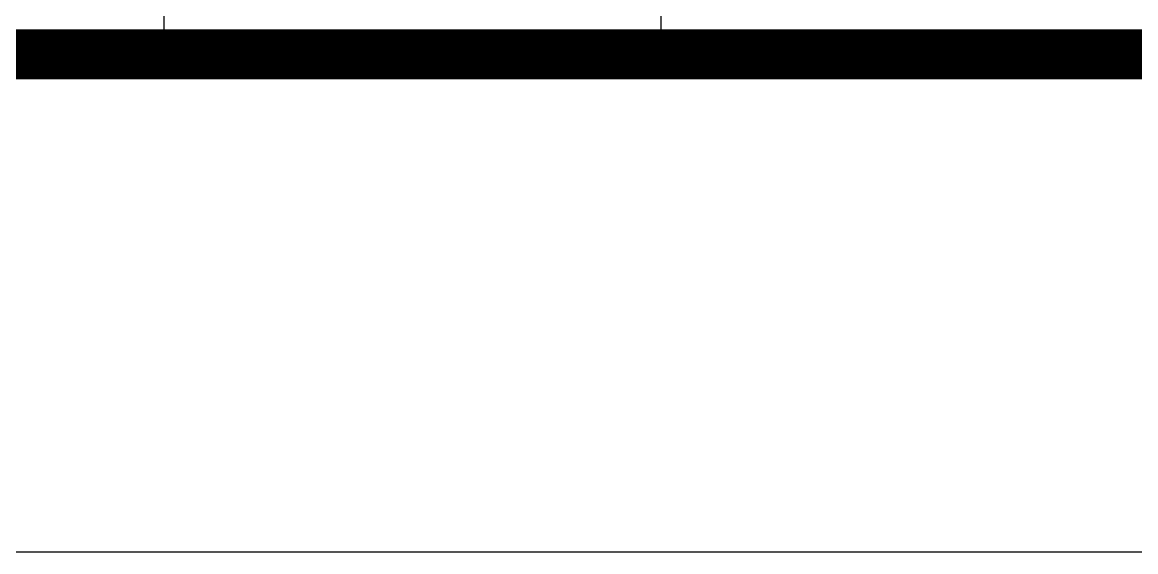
# Model space of a CAD drawing. Extents: x 2506385 to 2810062, y -487803 to -193521.
# Drawn here: x 2573077 to 2575317, y -450039 to -448974 of the extents above; entities that cross this region are included whole.
import ezdxf

# ---------------------------------------------------------------- set-up
doc = ezdxf.new("R2010")
doc.units = 0
doc.header["$LTSCALE"] = 1000
doc.header["$MEASUREMENT"] = 0
doc.layers.add('PUB_TITLE', color=4, linetype='Continuous')

# ---------------------------------------------------------------- blocks, each defined once
blk = doc.blocks.new('EWW')
at = {"layer": 'PUB_TITLE'}
for p, q in [((-165269.8, 279054.6), (-158269.8, 279054.6)), ((-165269.8, 278054.6), (-158269.8, 278054.6))]:
    blk.add_line(p, q, dxfattribs=at)
at = {"layer": 'PUB_TITLE', "const_width": 50}
blk.add_lwpolyline([(-165269.8, 283054.6), (-158269.8, 283054.6), (-158269.8, 276054.6), (-165269.8, 276054.6)], close=True, dxfattribs=at)

msp = doc.modelspace()

# ---------------------------------------------------------------- linework, layer by layer
at = {"layer": 'PUB_TITLE', "linetype": 'ByBlock'}
msp.add_lwpolyline([(2558061.7, -375738.7), (2558061.7, -450038.7), (2600061.7, -450038.7), (2600061.7, -375738.7)], close=True, dxfattribs=at)
at = {"layer": 'PUB_TITLE', "linetype": 'ByBlock', "const_width": 100}
msp.add_lwpolyline([(2559061.7, -378238.7), (2559061.7, -449038.7), (2599061.7, -449038.7), (2599061.7, -378238.7)], close=True, dxfattribs=at)

# ---------------------------------------------------------------- block references
at = {"rotation": 270}
msp.add_blockref('EWW', (2295307.1, -607308.5), dxfattribs=at)

doc.saveas('drawing.dxf')
